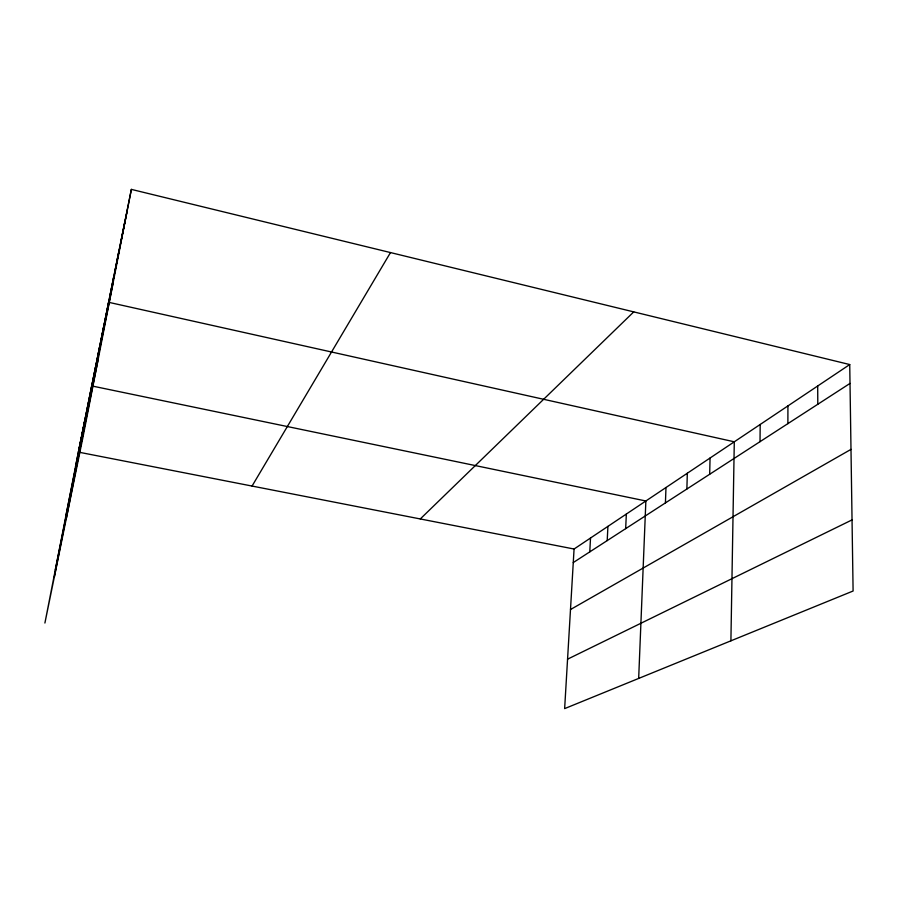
<?xml version="1.0" encoding="UTF-8"?>
<svg xmlns="http://www.w3.org/2000/svg" width="898" height="898" viewBox="0 0 898 898"><rect width="100%" height="100%" fill="white"/><g stroke="black" fill="none" stroke-linecap="round" stroke-linejoin="round"><path stroke-width="1.35" d="M787.883 423.643L787.928 405.918M760.022 441.67L760.191 424.485M730.905 640.824L734.295 441.805L108.591 302.289L66.239 518.876M709.678 474.256L710.06 458.025M686.869 489.028L687.329 473.235M665.429 502.902L665.979 487.524M638.669 678.428L645.864 500.983L91.719 385.927L54.25 577.403M625.67 528.641L626.344 514.049M607.205 540.585L607.924 526.374M589.773 551.877L590.525 538.014M849.733 364.554L574.069 549.026L564.64 708.612L853.1 591.007L849.733 364.554L131.366 189.388L78.373 452.087L44.9 623.044L82.728 438.381L131.366 189.388M115.303 269.613L119.064 250.374M121.073 241.046L124.957 221.166M78.508 451.885L81.404 437.057M81.651 436.305L84.637 421.072M92.281 383.659L95.514 367.114M96.243 364.027L99.577 346.998M100.497 342.98L103.921 325.446M109.983 295.97L113.631 277.336M75.544 466.533L127.359 209.952M65.711 516.754L113.26 282.107M55.294 569.949L98.095 359.705M252.057 486.054L390.484 252.574M420.286 518.954L633.741 311.887M573.272 562.563L850.013 383.412M570.488 609.54L851.001 449.37M567.558 659.177L852.045 519.897M79.72 452.356L574.069 549.026M817.696 386.005L817.797 404.268"/></g></svg>
